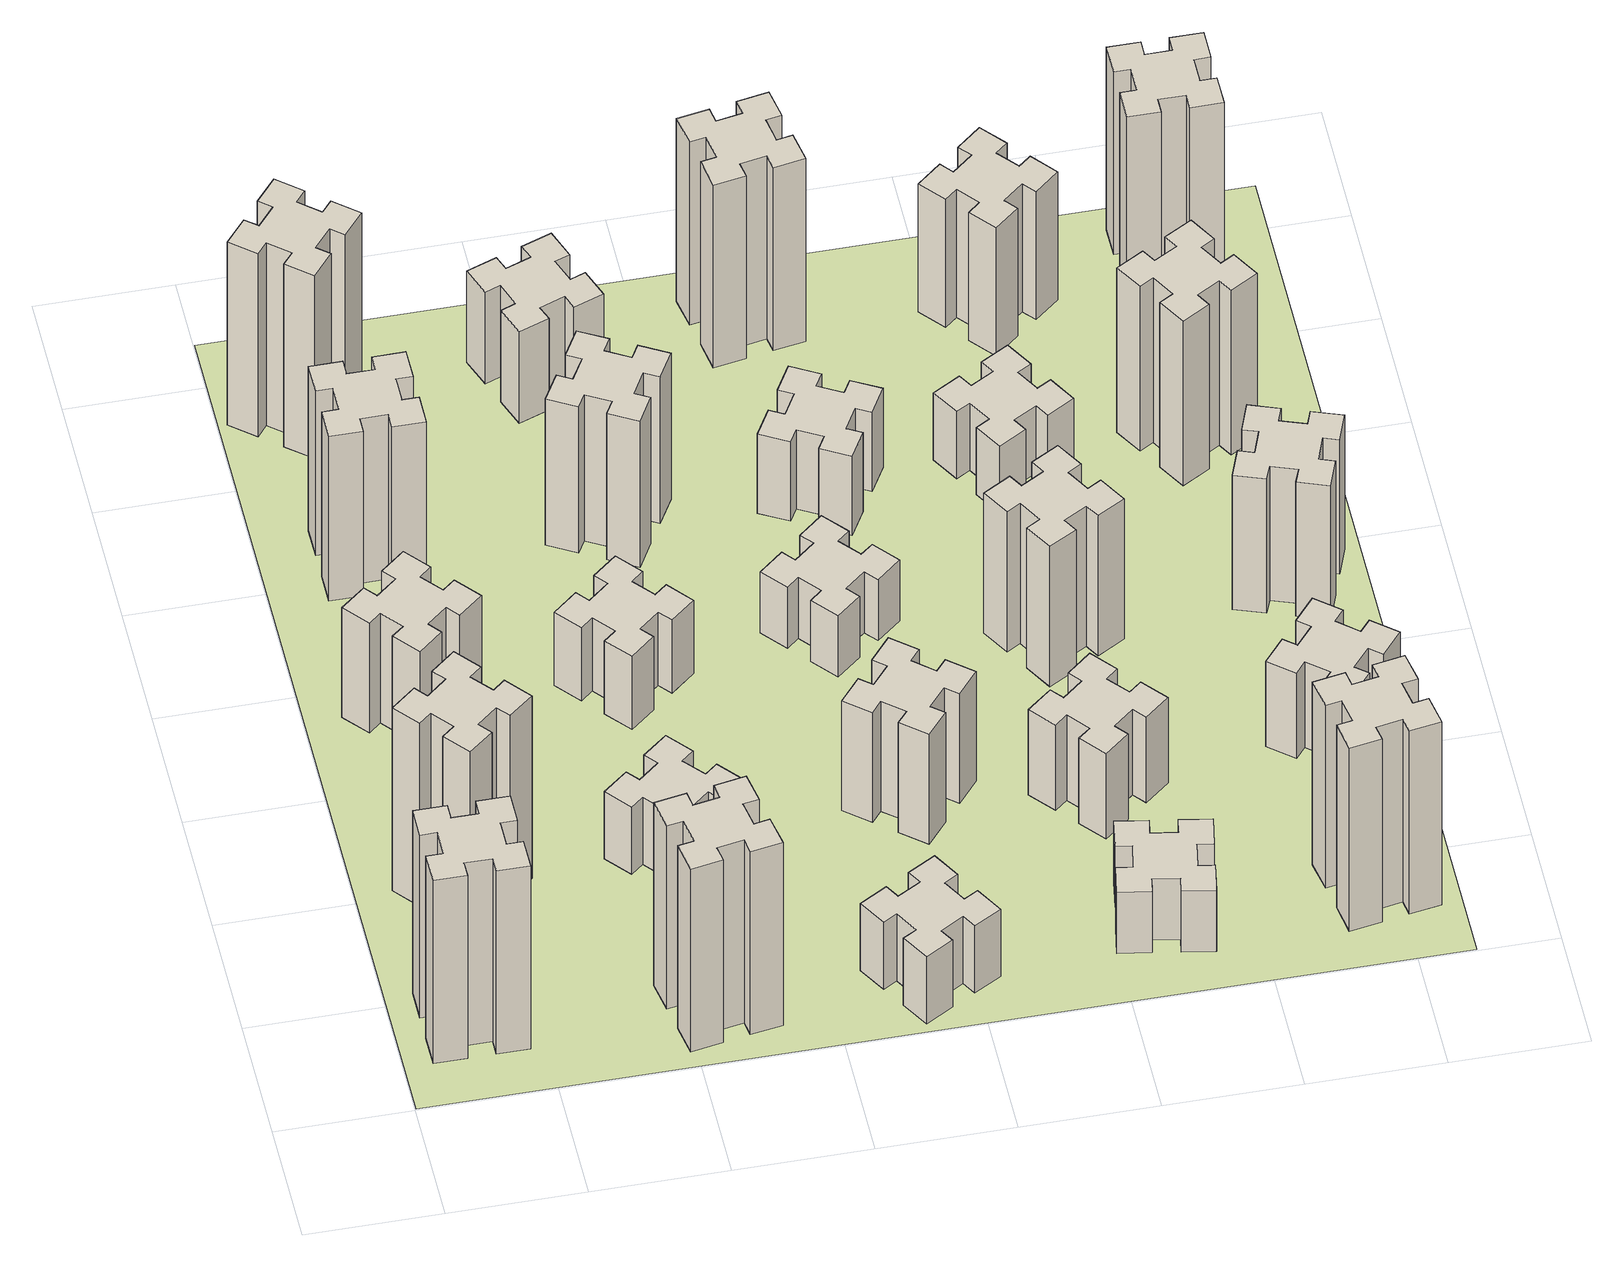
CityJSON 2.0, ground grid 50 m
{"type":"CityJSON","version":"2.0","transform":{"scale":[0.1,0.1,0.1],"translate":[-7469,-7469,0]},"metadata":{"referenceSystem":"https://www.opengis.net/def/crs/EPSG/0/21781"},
"CityObjects":{
"building1":{"type":"Building","attributes":{"class":"1000","function":"1000","usage":"1000","yearOfConstruction":2016,"roofType":"1000","measuredHeight":90,"storeysAboveGround":30,"storeysBelowGround":0},"geometry":[{"type":"Solid","lod":"1","boundaries":[[[[0,1,2,3,4,5,6,7,8,9,10,11,12,13,14,15,16,17,18,19]],[[17,16,20,21]],[[16,15,22,20]],[[15,14,23,22]],[[14,13,24,23]],[[13,12,25,24]],[[12,11,26,25]],[[11,10,27,26]],[[10,9,28,27]],[[9,8,29,28]],[[8,7,30,29]],[[7,6,31,30]],[[6,5,32,31]],[[5,4,33,32]],[[4,3,34,33]],[[3,2,35,34]],[[2,1,36,35]],[[1,0,37,36]],[[0,19,38,37]],[[19,18,39,38]],[[18,17,21,39]],[[24,25,26,27,28,29,30,31,32,33,34,35,36,37,38,39,21,20,22,23]]]]}]},
"building2":{"type":"Building","attributes":{"class":"1000","function":"1000","usage":"1000","yearOfConstruction":2016,"roofType":"1000","measuredHeight":90,"storeysAboveGround":30,"storeysBelowGround":0},"geometry":[{"type":"Solid","lod":"1","boundaries":[[[[40,41,42,43,44,45,46,47,48,49,50,51,52,53,54,55,56,57,58,59]],[[57,56,60,61]],[[56,55,62,60]],[[55,54,63,62]],[[54,53,64,63]],[[53,52,65,64]],[[52,51,66,65]],[[51,50,67,66]],[[50,49,68,67]],[[49,48,69,68]],[[48,47,70,69]],[[47,46,71,70]],[[46,45,72,71]],[[45,44,73,72]],[[44,43,74,73]],[[43,42,75,74]],[[42,41,76,75]],[[41,40,77,76]],[[40,59,78,77]],[[59,58,79,78]],[[58,57,61,79]],[[64,65,66,67,68,69,70,71,72,73,74,75,76,77,78,79,61,60,62,63]]]]}]},
"building3":{"type":"Building","attributes":{"class":"1000","function":"1000","usage":"1000","yearOfConstruction":2016,"roofType":"1000","measuredHeight":54,"storeysAboveGround":30,"storeysBelowGround":0},"geometry":[{"type":"Solid","lod":"1","boundaries":[[[[80,81,82,83,84,85,86,87,88,89,90,91,92,93,94,95,96,97,98,99]],[[97,96,100,101]],[[96,95,102,100]],[[95,94,103,102]],[[94,93,104,103]],[[93,92,105,104]],[[92,91,106,105]],[[91,90,107,106]],[[90,89,108,107]],[[89,88,109,108]],[[88,87,110,109]],[[87,86,111,110]],[[86,85,112,111]],[[85,84,113,112]],[[84,83,114,113]],[[83,82,115,114]],[[82,81,116,115]],[[81,80,117,116]],[[80,99,118,117]],[[99,98,119,118]],[[98,97,101,119]],[[104,105,106,107,108,109,110,111,112,113,114,115,116,117,118,119,101,100,102,103]]]]}]},
"building4":{"type":"Building","attributes":{"class":"1000","function":"1000","usage":"1000","yearOfConstruction":2016,"roofType":"1000","measuredHeight":81,"storeysAboveGround":30,"storeysBelowGround":0},"geometry":[{"type":"Solid","lod":"1","boundaries":[[[[120,121,122,123,124,125,126,127,128,129,130,131,132,133,134,135,136,137,138,139]],[[137,136,140,141]],[[136,135,142,140]],[[135,134,143,142]],[[134,133,144,143]],[[133,132,145,144]],[[132,131,146,145]],[[131,130,147,146]],[[130,129,148,147]],[[129,128,149,148]],[[128,127,150,149]],[[127,126,151,150]],[[126,125,152,151]],[[125,124,153,152]],[[124,123,154,153]],[[123,122,155,154]],[[122,121,156,155]],[[121,120,157,156]],[[120,139,158,157]],[[139,138,159,158]],[[138,137,141,159]],[[144,145,146,147,148,149,150,151,152,153,154,155,156,157,158,159,141,140,142,143]]]]}]},
"building5":{"type":"Building","attributes":{"class":"1000","function":"1000","usage":"1000","yearOfConstruction":2016,"roofType":"1000","measuredHeight":90,"storeysAboveGround":30,"storeysBelowGround":0},"geometry":[{"type":"Solid","lod":"1","boundaries":[[[[160,161,162,163,164,165,166,167,168,169,170,171,172,173,174,175,176,177,178,179]],[[177,176,180,181]],[[176,175,182,180]],[[175,174,183,182]],[[174,173,184,183]],[[173,172,185,184]],[[172,171,186,185]],[[171,170,187,186]],[[170,169,188,187]],[[169,168,189,188]],[[168,167,190,189]],[[167,166,191,190]],[[166,165,192,191]],[[165,164,193,192]],[[164,163,194,193]],[[163,162,195,194]],[[162,161,196,195]],[[161,160,197,196]],[[160,179,198,197]],[[179,178,199,198]],[[178,177,181,199]],[[184,185,186,187,188,189,190,191,192,193,194,195,196,197,198,199,181,180,182,183]]]]}]},
"building6":{"type":"Building","attributes":{"class":"1000","function":"1000","usage":"1000","yearOfConstruction":2016,"roofType":"1000","measuredHeight":90,"storeysAboveGround":30,"storeysBelowGround":0},"geometry":[{"type":"Solid","lod":"1","boundaries":[[[[200,201,202,203,204,205,206,207,208,209,210,211,212,213,214,215,216,217,218,219]],[[217,216,220,221]],[[216,215,222,220]],[[215,214,223,222]],[[214,213,224,223]],[[213,212,225,224]],[[212,211,226,225]],[[211,210,227,226]],[[210,209,228,227]],[[209,208,229,228]],[[208,207,230,229]],[[207,206,231,230]],[[206,205,232,231]],[[205,204,233,232]],[[204,203,234,233]],[[203,202,235,234]],[[202,201,236,235]],[[201,200,237,236]],[[200,219,238,237]],[[219,218,239,238]],[[218,217,221,239]],[[224,225,226,227,228,229,230,231,232,233,234,235,236,237,238,239,221,220,222,223]]]]}]},
"building7":{"type":"Building","attributes":{"class":"1000","function":"1000","usage":"1000","yearOfConstruction":2016,"roofType":"1000","measuredHeight":33,"storeysAboveGround":30,"storeysBelowGround":0},"geometry":[{"type":"Solid","lod":"1","boundaries":[[[[240,241,242,243,244,245,246,247,248,249,250,251,252,253,254,255,256,257,258,259]],[[257,256,260,261]],[[256,255,262,260]],[[255,254,263,262]],[[254,253,264,263]],[[253,252,265,264]],[[252,251,266,265]],[[251,250,267,266]],[[250,249,268,267]],[[249,248,269,268]],[[248,247,270,269]],[[247,246,271,270]],[[246,245,272,271]],[[245,244,273,272]],[[244,243,274,273]],[[243,242,275,274]],[[242,241,276,275]],[[241,240,277,276]],[[240,259,278,277]],[[259,258,279,278]],[[258,257,261,279]],[[264,265,266,267,268,269,270,271,272,273,274,275,276,277,278,279,261,260,262,263]]]]}]},
"building8":{"type":"Building","attributes":{"class":"1000","function":"1000","usage":"1000","yearOfConstruction":2016,"roofType":"1000","measuredHeight":36,"storeysAboveGround":30,"storeysBelowGround":0},"geometry":[{"type":"Solid","lod":"1","boundaries":[[[[280,281,282,283,284,285,286,287,288,289,290,291,292,293,294,295,296,297,298,299]],[[297,296,300,301]],[[296,295,302,300]],[[295,294,303,302]],[[294,293,304,303]],[[293,292,305,304]],[[292,291,306,305]],[[291,290,307,306]],[[290,289,308,307]],[[289,288,309,308]],[[288,287,310,309]],[[287,286,311,310]],[[286,285,312,311]],[[285,284,313,312]],[[284,283,314,313]],[[283,282,315,314]],[[282,281,316,315]],[[281,280,317,316]],[[280,299,318,317]],[[299,298,319,318]],[[298,297,301,319]],[[304,305,306,307,308,309,310,311,312,313,314,315,316,317,318,319,301,300,302,303]]]]}]},
"building9":{"type":"Building","attributes":{"class":"1000","function":"1000","usage":"1000","yearOfConstruction":2016,"roofType":"1000","measuredHeight":33,"storeysAboveGround":30,"storeysBelowGround":0},"geometry":[{"type":"Solid","lod":"1","boundaries":[[[[320,321,322,323,324,325,326,327,328,329,330,331,332,333,334,335,336,337,338,339]],[[337,336,340,341]],[[336,335,342,340]],[[335,334,343,342]],[[334,333,344,343]],[[333,332,345,344]],[[332,331,346,345]],[[331,330,347,346]],[[330,329,348,347]],[[329,328,349,348]],[[328,327,350,349]],[[327,326,351,350]],[[326,325,352,351]],[[325,324,353,352]],[[324,323,354,353]],[[323,322,355,354]],[[322,321,356,355]],[[321,320,357,356]],[[320,339,358,357]],[[339,338,359,358]],[[338,337,341,359]],[[344,345,346,347,348,349,350,351,352,353,354,355,356,357,358,359,341,340,342,343]]]]}]},
"building10":{"type":"Building","attributes":{"class":"1000","function":"1000","usage":"1000","yearOfConstruction":2016,"roofType":"1000","measuredHeight":72,"storeysAboveGround":30,"storeysBelowGround":0},"geometry":[{"type":"Solid","lod":"1","boundaries":[[[[360,361,362,363,364,365,366,367,368,369,370,371,372,373,374,375,376,377,378,379]],[[377,376,380,381]],[[376,375,382,380]],[[375,374,383,382]],[[374,373,384,383]],[[373,372,385,384]],[[372,371,386,385]],[[371,370,387,386]],[[370,369,388,387]],[[369,368,389,388]],[[368,367,390,389]],[[367,366,391,390]],[[366,365,392,391]],[[365,364,393,392]],[[364,363,394,393]],[[363,362,395,394]],[[362,361,396,395]],[[361,360,397,396]],[[360,379,398,397]],[[379,378,399,398]],[[378,377,381,399]],[[384,385,386,387,388,389,390,391,392,393,394,395,396,397,398,399,381,380,382,383]]]]}]},
"building11":{"type":"Building","attributes":{"class":"1000","function":"1000","usage":"1000","yearOfConstruction":2016,"roofType":"1000","measuredHeight":45,"storeysAboveGround":30,"storeysBelowGround":0},"geometry":[{"type":"Solid","lod":"1","boundaries":[[[[400,401,402,403,404,405,406,407,408,409,410,411,412,413,414,415,416,417,418,419]],[[417,416,420,421]],[[416,415,422,420]],[[415,414,423,422]],[[414,413,424,423]],[[413,412,425,424]],[[412,411,426,425]],[[411,410,427,426]],[[410,409,428,427]],[[409,408,429,428]],[[408,407,430,429]],[[407,406,431,430]],[[406,405,432,431]],[[405,404,433,432]],[[404,403,434,433]],[[403,402,435,434]],[[402,401,436,435]],[[401,400,437,436]],[[400,419,438,437]],[[419,418,439,438]],[[418,417,421,439]],[[424,425,426,427,428,429,430,431,432,433,434,435,436,437,438,439,421,420,422,423]]]]}]},
"building12":{"type":"Building","attributes":{"class":"1000","function":"1000","usage":"1000","yearOfConstruction":2016,"roofType":"1000","measuredHeight":54,"storeysAboveGround":30,"storeysBelowGround":0},"geometry":[{"type":"Solid","lod":"1","boundaries":[[[[440,441,442,443,444,445,446,447,448,449,450,451,452,453,454,455,456,457,458,459]],[[457,456,460,461]],[[456,455,462,460]],[[455,454,463,462]],[[454,453,464,463]],[[453,452,465,464]],[[452,451,466,465]],[[451,450,467,466]],[[450,449,468,467]],[[449,448,469,468]],[[448,447,470,469]],[[447,446,471,470]],[[446,445,472,471]],[[445,444,473,472]],[[444,443,474,473]],[[443,442,475,474]],[[442,441,476,475]],[[441,440,477,476]],[[440,459,478,477]],[[459,458,479,478]],[[458,457,461,479]],[[464,465,466,467,468,469,470,471,472,473,474,475,476,477,478,479,461,460,462,463]]]]}]},
"building13":{"type":"Building","attributes":{"class":"1000","function":"1000","usage":"1000","yearOfConstruction":2016,"roofType":"1000","measuredHeight":30,"storeysAboveGround":30,"storeysBelowGround":0},"geometry":[{"type":"Solid","lod":"1","boundaries":[[[[480,481,482,483,484,485,486,487,488,489,490,491,492,493,494,495,496,497,498,499]],[[497,496,500,501]],[[496,495,502,500]],[[495,494,503,502]],[[494,493,504,503]],[[493,492,505,504]],[[492,491,506,505]],[[491,490,507,506]],[[490,489,508,507]],[[489,488,509,508]],[[488,487,510,509]],[[487,486,511,510]],[[486,485,512,511]],[[485,484,513,512]],[[484,483,514,513]],[[483,482,515,514]],[[482,481,516,515]],[[481,480,517,516]],[[480,499,518,517]],[[499,498,519,518]],[[498,497,501,519]],[[504,505,506,507,508,509,510,511,512,513,514,515,516,517,518,519,501,500,502,503]]]]}]},
"building14":{"type":"Building","attributes":{"class":"1000","function":"1000","usage":"1000","yearOfConstruction":2016,"roofType":"1000","measuredHeight":39,"storeysAboveGround":30,"storeysBelowGround":0},"geometry":[{"type":"Solid","lod":"1","boundaries":[[[[520,521,522,523,524,525,526,527,528,529,530,531,532,533,534,535,536,537,538,539]],[[537,536,540,541]],[[536,535,542,540]],[[535,534,543,542]],[[534,533,544,543]],[[533,532,545,544]],[[532,531,546,545]],[[531,530,547,546]],[[530,529,548,547]],[[529,528,549,548]],[[528,527,550,549]],[[527,526,551,550]],[[526,525,552,551]],[[525,524,553,552]],[[524,523,554,553]],[[523,522,555,554]],[[522,521,556,555]],[[521,520,557,556]],[[520,539,558,557]],[[539,538,559,558]],[[538,537,541,559]],[[544,545,546,547,548,549,550,551,552,553,554,555,556,557,558,559,541,540,542,543]]]]}]},
"building15":{"type":"Building","attributes":{"class":"1000","function":"1000","usage":"1000","yearOfConstruction":2016,"roofType":"1000","measuredHeight":30,"storeysAboveGround":30,"storeysBelowGround":0},"geometry":[{"type":"Solid","lod":"1","boundaries":[[[[560,561,562,563,564,565,566,567,568,569,570,571,572,573,574,575,576,577,578,579]],[[577,576,580,581]],[[576,575,582,580]],[[575,574,583,582]],[[574,573,584,583]],[[573,572,585,584]],[[572,571,586,585]],[[571,570,587,586]],[[570,569,588,587]],[[569,568,589,588]],[[568,567,590,589]],[[567,566,591,590]],[[566,565,592,591]],[[565,564,593,592]],[[564,563,594,593]],[[563,562,595,594]],[[562,561,596,595]],[[561,560,597,596]],[[560,579,598,597]],[[579,578,599,598]],[[578,577,581,599]],[[584,585,586,587,588,589,590,591,592,593,594,595,596,597,598,599,581,580,582,583]]]]}]},
"building16":{"type":"Building","attributes":{"class":"1000","function":"1000","usage":"1000","yearOfConstruction":2016,"roofType":"1000","measuredHeight":90,"storeysAboveGround":30,"storeysBelowGround":0},"geometry":[{"type":"Solid","lod":"1","boundaries":[[[[600,601,602,603,604,605,606,607,608,609,610,611,612,613,614,615,616,617,618,619]],[[617,616,620,621]],[[616,615,622,620]],[[615,614,623,622]],[[614,613,624,623]],[[613,612,625,624]],[[612,611,626,625]],[[611,610,627,626]],[[610,609,628,627]],[[609,608,629,628]],[[608,607,630,629]],[[607,606,631,630]],[[606,605,632,631]],[[605,604,633,632]],[[604,603,634,633]],[[603,602,635,634]],[[602,601,636,635]],[[601,600,637,636]],[[600,619,638,637]],[[619,618,639,638]],[[618,617,621,639]],[[624,625,626,627,628,629,630,631,632,633,634,635,636,637,638,639,621,620,622,623]]]]}]},
"building17":{"type":"Building","attributes":{"class":"1000","function":"1000","usage":"1000","yearOfConstruction":2016,"roofType":"1000","measuredHeight":42,"storeysAboveGround":30,"storeysBelowGround":0},"geometry":[{"type":"Solid","lod":"1","boundaries":[[[[640,641,642,643,644,645,646,647,648,649,650,651,652,653,654,655,656,657,658,659]],[[657,656,660,661]],[[656,655,662,660]],[[655,654,663,662]],[[654,653,664,663]],[[653,652,665,664]],[[652,651,666,665]],[[651,650,667,666]],[[650,649,668,667]],[[649,648,669,668]],[[648,647,670,669]],[[647,646,671,670]],[[646,645,672,671]],[[645,644,673,672]],[[644,643,674,673]],[[643,642,675,674]],[[642,641,676,675]],[[641,640,677,676]],[[640,659,678,677]],[[659,658,679,678]],[[658,657,661,679]],[[664,665,666,667,668,669,670,671,672,673,674,675,676,677,678,679,661,660,662,663]]]]}]},
"building18":{"type":"Building","attributes":{"class":"1000","function":"1000","usage":"1000","yearOfConstruction":2016,"roofType":"1000","measuredHeight":69,"storeysAboveGround":30,"storeysBelowGround":0},"geometry":[{"type":"Solid","lod":"1","boundaries":[[[[680,681,682,683,684,685,686,687,688,689,690,691,692,693,694,695,696,697,698,699]],[[697,696,700,701]],[[696,695,702,700]],[[695,694,703,702]],[[694,693,704,703]],[[693,692,705,704]],[[692,691,706,705]],[[691,690,707,706]],[[690,689,708,707]],[[689,688,709,708]],[[688,687,710,709]],[[687,686,711,710]],[[686,685,712,711]],[[685,684,713,712]],[[684,683,714,713]],[[683,682,715,714]],[[682,681,716,715]],[[681,680,717,716]],[[680,699,718,717]],[[699,698,719,718]],[[698,697,701,719]],[[704,705,706,707,708,709,710,711,712,713,714,715,716,717,718,719,701,700,702,703]]]]}]},
"building19":{"type":"Building","attributes":{"class":"1000","function":"1000","usage":"1000","yearOfConstruction":2016,"roofType":"1000","measuredHeight":33,"storeysAboveGround":30,"storeysBelowGround":0},"geometry":[{"type":"Solid","lod":"1","boundaries":[[[[720,721,722,723,724,725,726,727,728,729,730,731,732,733,734,735,736,737,738,739]],[[737,736,740,741]],[[736,735,742,740]],[[735,734,743,742]],[[734,733,744,743]],[[733,732,745,744]],[[732,731,746,745]],[[731,730,747,746]],[[730,729,748,747]],[[729,728,749,748]],[[728,727,750,749]],[[727,726,751,750]],[[726,725,752,751]],[[725,724,753,752]],[[724,723,754,753]],[[723,722,755,754]],[[722,721,756,755]],[[721,720,757,756]],[[720,739,758,757]],[[739,738,759,758]],[[738,737,741,759]],[[744,745,746,747,748,749,750,751,752,753,754,755,756,757,758,759,741,740,742,743]]]]}]},
"building20":{"type":"Building","attributes":{"class":"1000","function":"1000","usage":"1000","yearOfConstruction":2016,"roofType":"1000","measuredHeight":90,"storeysAboveGround":30,"storeysBelowGround":0},"geometry":[{"type":"Solid","lod":"1","boundaries":[[[[760,761,762,763,764,765,766,767,768,769,770,771,772,773,774,775,776,777,778,779]],[[777,776,780,781]],[[776,775,782,780]],[[775,774,783,782]],[[774,773,784,783]],[[773,772,785,784]],[[772,771,786,785]],[[771,770,787,786]],[[770,769,788,787]],[[769,768,789,788]],[[768,767,790,789]],[[767,766,791,790]],[[766,765,792,791]],[[765,764,793,792]],[[764,763,794,793]],[[763,762,795,794]],[[762,761,796,795]],[[761,760,797,796]],[[760,779,798,797]],[[779,778,799,798]],[[778,777,781,799]],[[784,785,786,787,788,789,790,791,792,793,794,795,796,797,798,799,781,780,782,783]]]]}]},
"building21":{"type":"Building","attributes":{"class":"1000","function":"1000","usage":"1000","yearOfConstruction":2016,"roofType":"1000","measuredHeight":63,"storeysAboveGround":30,"storeysBelowGround":0},"geometry":[{"type":"Solid","lod":"1","boundaries":[[[[800,801,802,803,804,805,806,807,808,809,810,811,812,813,814,815,816,817,818,819]],[[817,816,820,821]],[[816,815,822,820]],[[815,814,823,822]],[[814,813,824,823]],[[813,812,825,824]],[[812,811,826,825]],[[811,810,827,826]],[[810,809,828,827]],[[809,808,829,828]],[[808,807,830,829]],[[807,806,831,830]],[[806,805,832,831]],[[805,804,833,832]],[[804,803,834,833]],[[803,802,835,834]],[[802,801,836,835]],[[801,800,837,836]],[[800,819,838,837]],[[819,818,839,838]],[[818,817,821,839]],[[824,825,826,827,828,829,830,831,832,833,834,835,836,837,838,839,821,820,822,823]]]]}]},
"building22":{"type":"Building","attributes":{"class":"1000","function":"1000","usage":"1000","yearOfConstruction":2016,"roofType":"1000","measuredHeight":42,"storeysAboveGround":30,"storeysBelowGround":0},"geometry":[{"type":"Solid","lod":"1","boundaries":[[[[840,841,842,843,844,845,846,847,848,849,850,851,852,853,854,855,856,857,858,859]],[[857,856,860,861]],[[856,855,862,860]],[[855,854,863,862]],[[854,853,864,863]],[[853,852,865,864]],[[852,851,866,865]],[[851,850,867,866]],[[850,849,868,867]],[[849,848,869,868]],[[848,847,870,869]],[[847,846,871,870]],[[846,845,872,871]],[[845,844,873,872]],[[844,843,874,873]],[[843,842,875,874]],[[842,841,876,875]],[[841,840,877,876]],[[840,859,878,877]],[[859,858,879,878]],[[858,857,861,879]],[[864,865,866,867,868,869,870,871,872,873,874,875,876,877,878,879,861,860,862,863]]]]}]},
"building23":{"type":"Building","attributes":{"class":"1000","function":"1000","usage":"1000","yearOfConstruction":2016,"roofType":"1000","measuredHeight":66,"storeysAboveGround":30,"storeysBelowGround":0},"geometry":[{"type":"Solid","lod":"1","boundaries":[[[[880,881,882,883,884,885,886,887,888,889,890,891,892,893,894,895,896,897,898,899]],[[897,896,900,901]],[[896,895,902,900]],[[895,894,903,902]],[[894,893,904,903]],[[893,892,905,904]],[[892,891,906,905]],[[891,890,907,906]],[[890,889,908,907]],[[889,888,909,908]],[[888,887,910,909]],[[887,886,911,910]],[[886,885,912,911]],[[885,884,913,912]],[[884,883,914,913]],[[883,882,915,914]],[[882,881,916,915]],[[881,880,917,916]],[[880,899,918,917]],[[899,898,919,918]],[[898,897,901,919]],[[904,905,906,907,908,909,910,911,912,913,914,915,916,917,918,919,901,900,902,903]]]]}]},
"building24":{"type":"Building","attributes":{"class":"1000","function":"1000","usage":"1000","yearOfConstruction":2016,"roofType":"1000","measuredHeight":81,"storeysAboveGround":30,"storeysBelowGround":0},"geometry":[{"type":"Solid","lod":"1","boundaries":[[[[920,921,922,923,924,925,926,927,928,929,930,931,932,933,934,935,936,937,938,939]],[[937,936,940,941]],[[936,935,942,940]],[[935,934,943,942]],[[934,933,944,943]],[[933,932,945,944]],[[932,931,946,945]],[[931,930,947,946]],[[930,929,948,947]],[[929,928,949,948]],[[928,927,950,949]],[[927,926,951,950]],[[926,925,952,951]],[[925,924,953,952]],[[924,923,954,953]],[[923,922,955,954]],[[922,921,956,955]],[[921,920,957,956]],[[920,939,958,957]],[[939,938,959,958]],[[938,937,941,959]],[[944,945,946,947,948,949,950,951,952,953,954,955,956,957,958,959,941,940,942,943]]]]}]},
"building25":{"type":"Building","attributes":{"class":"1000","function":"1000","usage":"1000","yearOfConstruction":2016,"roofType":"1000","measuredHeight":90,"storeysAboveGround":30,"storeysBelowGround":0},"geometry":[{"type":"Solid","lod":"1","boundaries":[[[[960,961,962,963,964,965,966,967,968,969,970,971,972,973,974,975,976,977,978,979]],[[977,976,980,981]],[[976,975,982,980]],[[975,974,983,982]],[[974,973,984,983]],[[973,972,985,984]],[[972,971,986,985]],[[971,970,987,986]],[[970,969,988,987]],[[969,968,989,988]],[[968,967,990,989]],[[967,966,991,990]],[[966,965,992,991]],[[965,964,993,992]],[[964,963,994,993]],[[963,962,995,994]],[[962,961,996,995]],[[961,960,997,996]],[[960,979,998,997]],[[979,978,999,998]],[[978,977,981,999]],[[984,985,986,987,988,989,990,991,992,993,994,995,996,997,998,999,981,980,982,983]]]]}]},
"landuse1":{"type":"LandUse","attributes":{"name":"plot1","function":"1010"},"geometry":[{"type":"MultiSurface","lod":"1","boundaries":[[[1000,1001,1002,1003]]]}]}
},
"vertices":[
[165,425,0],[165,325,0],[105,325,0],[105,205,0],[225,205,0],[225,265,0],[325,265,0],[325,205,0],[445,205,0],[445,325,0],[385,325,0],[385,425,0],[445,425,0],[445,545,0],[325,545,0],[325,485,0],[225,485,0],[225,545,0],[105,545,0],[105,425,0],[225,485,900],[225,545,900],[325,485,900],[325,545,900],[445,545,900],[445,425,900],[385,425,900],[385,325,900],[445,325,900],[445,205,900],[325,205,900],[325,265,900],[225,265,900],[225,205,900],[105,205,900],[105,325,900],[165,325,900],[165,425,900],[105,425,900],[105,545,900],
[492,1048,0],[427,1124,0],[473,1163,0],[396,1255,0],[304,1178,0],[343,1132,0],[266,1067,0],[228,1113,0],[136,1036,0],[213,944,0],[259,983,0],[323,906,0],[277,868,0],[354,776,0],[446,853,0],[408,899,0],[484,963,0],[523,917,0],[615,994,0],[538,1086,0],[484,963,900],[523,917,900],[408,899,900],[446,853,900],[354,776,900],[277,868,900],[323,906,900],[259,983,900],[213,944,900],[136,1036,900],[228,1113,900],[266,1067,900],[343,1132,900],[304,1178,900],[396,1255,900],[473,1163,900],[427,1124,900],[492,1048,900],[538,1086,900],[615,994,900],
[492,1888,0],[427,1964,0],[473,2003,0],[396,2095,0],[304,2018,0],[343,1972,0],[266,1907,0],[228,1953,0],[136,1876,0],[213,1784,0],[259,1823,0],[323,1746,0],[277,1708,0],[354,1616,0],[446,1693,0],[408,1739,0],[484,1803,0],[523,1757,0],[615,1834,0],[538,1926,0],[484,1803,540],[523,1757,540],[408,1739,540],[446,1693,540],[354,1616,540],[277,1708,540],[323,1746,540],[259,1823,540],[213,1784,540],[136,1876,540],[228,1953,540],[266,1907,540],[343,1972,540],[304,2018,540],[396,2095,540],[473,2003,540],[427,1964,540],[492,1888,540],[538,1926,540],[615,1834,540],
[485,2545,0],[485,2645,0],[545,2645,0],[545,2765,0],[425,2765,0],[425,2705,0],[325,2705,0],[325,2765,0],[205,2765,0],[205,2645,0],[265,2645,0],[265,2545,0],[205,2545,0],[205,2425,0],[325,2425,0],[325,2485,0],[425,2485,0],[425,2425,0],[545,2425,0],[545,2545,0],[425,2485,810],[425,2425,810],[325,2485,810],[325,2425,810],[205,2425,810],[205,2545,810],[265,2545,810],[265,2645,810],[205,2645,810],[205,2765,810],[325,2765,810],[325,2705,810],[425,2705,810],[425,2765,810],[545,2765,810],[545,2645,810],[485,2645,810],[485,2545,810],[545,2545,810],[545,2425,810],
[1085,158,0],[1184,176,0],[1194,117,0],[1312,137,0],[1291,256,0],[1232,245,0],[1215,344,0],[1274,354,0],[1253,472,0],[1135,451,0],[1145,392,0],[1047,375,0],[1037,434,0],[918,413,0],[939,295,0],[998,305,0],[1016,207,0],[957,197,0],[977,78,0],[1096,99,0],[1016,207,900],[957,197,900],[998,305,900],[939,295,900],[918,413,900],[1037,434,900],[1047,375,900],[1145,392,900],[1135,451,900],[1253,472,900],[1274,354,900],[1215,344,900],[1232,245,900],[1291,256,900],[1312,137,900],[1194,117,900],[1184,176,900],[1085,158,900],[1096,99,900],[977,78,900],
[384,3387,0],[308,3452,0],[346,3498,0],[254,3575,0],[177,3483,0],[223,3444,0],[159,3368,0],[113,3406,0],[36,3314,0],[128,3237,0],[166,3283,0],[243,3219,0],[204,3173,0],[296,3096,0],[373,3188,0],[327,3226,0],[392,3303,0],[438,3264,0],[515,3356,0],[423,3433,0],[392,3303,900],[438,3264,900],[327,3226,900],[373,3188,900],[296,3096,900],[204,3173,900],[243,3219,900],[166,3283,900],[128,3237,900],[36,3314,900],[113,3406,900],[159,3368,900],[223,3444,900],[177,3483,900],[254,3575,900],[346,3498,900],[308,3452,900],[384,3387,900],[423,3433,900],[515,3356,900],
[1083,1132,0],[1006,1067,0],[968,1113,0],[876,1036,0],[953,944,0],[999,983,0],[1063,906,0],[1017,868,0],[1094,776,0],[1186,853,0],[1148,899,0],[1224,963,0],[1263,917,0],[1355,994,0],[1278,1086,0],[1232,1048,0],[1167,1124,0],[1213,1163,0],[1136,1255,0],[1044,1178,0],[1167,1124,330],[1213,1163,330],[1232,1048,330],[1278,1086,330],[1355,994,330],[1263,917,330],[1224,963,330],[1148,899,330],[1186,853,330],[1094,776,330],[1017,868,330],[1063,906,330],[999,983,330],[953,944,330],[876,1036,330],[968,1113,330],[1006,1067,330],[1083,1132,330],[1044,1178,330],[1136,1255,330],
[1083,1972,0],[1006,1907,0],[968,1953,0],[876,1876,0],[953,1784,0],[999,1823,0],[1063,1746,0],[1017,1708,0],[1094,1616,0],[1186,1693,0],[1148,1739,0],[1224,1803,0],[1263,1757,0],[1355,1834,0],[1278,1926,0],[1232,1888,0],[1167,1964,0],[1213,2003,0],[1136,2095,0],[1044,2018,0],[1167,1964,360],[1213,2003,360],[1232,1888,360],[1278,1926,360],[1355,1834,360],[1263,1757,360],[1224,1803,360],[1148,1739,360],[1186,1693,360],[1094,1616,360],[1017,1708,360],[1063,1746,360],[999,1823,360],[953,1784,360],[876,1876,360],[968,1953,360],[1006,1907,360],[1083,1972,360],[1044,2018,360],[1136,2095,360],
[1844,396,0],[1757,346,0],[1727,398,0],[1623,338,0],[1683,234,0],[1735,264,0],[1785,177,0],[1733,147,0],[1793,43,0],[1897,103,0],[1867,155,0],[1954,205,0],[1984,153,0],[2088,213,0],[2028,317,0],[1976,287,0],[1926,374,0],[1978,404,0],[1918,508,0],[1814,448,0],[1926,374,330],[1978,404,330],[1976,287,330],[2028,317,330],[2088,213,330],[1984,153,330],[1954,205,330],[1867,155,330],[1897,103,330],[1793,43,330],[1733,147,330],[1785,177,330],[1735,264,330],[1683,234,330],[1623,338,330],[1727,398,330],[1757,346,330],[1844,396,330],[1814,448,330],[1918,508,330],
[1314,2666,0],[1227,2716,0],[1257,2768,0],[1153,2828,0],[1093,2724,0],[1145,2694,0],[1095,2607,0],[1043,2637,0],[983,2533,0],[1087,2473,0],[1117,2525,0],[1204,2475,0],[1174,2423,0],[1278,2363,0],[1338,2467,0],[1286,2497,0],[1336,2584,0],[1388,2554,0],[1448,2658,0],[1344,2718,0],[1336,2584,720],[1388,2554,720],[1286,2497,720],[1338,2467,720],[1278,2363,720],[1174,2423,720],[1204,2475,720],[1117,2525,720],[1087,2473,720],[983,2533,720],[1043,2637,720],[1095,2607,720],[1145,2694,720],[1093,2724,720],[1153,2828,720],[1257,2768,720],[1227,2716,720],[1314,2666,720],[1344,2718,720],[1448,2658,720],
[1125,3456,0],[1031,3422,0],[1010,3478,0],[897,3437,0],[939,3324,0],[995,3345,0],[1029,3251,0],[973,3230,0],[1014,3117,0],[1127,3159,0],[1106,3215,0],[1200,3249,0],[1220,3193,0],[1333,3234,0],[1292,3347,0],[1236,3326,0],[1202,3420,0],[1258,3440,0],[1217,3553,0],[1104,3512,0],[1202,3420,450],[1258,3440,450],[1236,3326,450],[1292,3347,450],[1333,3234,450],[1220,3193,450],[1200,3249,450],[1106,3215,450],[1127,3159,450],[1014,3117,450],[973,3230,450],[1029,3251,450],[995,3345,450],[939,3324,450],[897,3437,450],[1010,3478,450],[1031,3422,450],[1125,3456,450],[1104,3512,450],[1217,3553,450],
[1846,1063,0],[1923,999,0],[1884,953,0],[1976,876,0],[2053,968,0],[2007,1006,0],[2072,1083,0],[2118,1044,0],[2195,1136,0],[2103,1213,0],[2064,1167,0],[1988,1232,0],[2026,1278,0],[1934,1355,0],[1857,1263,0],[1903,1224,0],[1839,1148,0],[1793,1186,0],[1716,1094,0],[1808,1017,0],[1839,1148,540],[1793,1186,540],[1903,1224,540],[1857,1263,540],[1934,1355,540],[2026,1278,540],[1988,1232,540],[2064,1167,540],[2103,1213,540],[2195,1136,540],[2118,1044,540],[2072,1083,540],[2007,1006,540],[2053,968,540],[1976,876,540],[1884,953,540],[1923,999,540],[1846,1063,540],[1808,1017,540],[1716,1094,540],
[1972,1988,0],[1907,2064,0],[1953,2103,0],[1876,2195,0],[1784,2118,0],[1823,2072,0],[1746,2007,0],[1708,2053,0],[1616,1976,0],[1693,1884,0],[1739,1923,0],[1803,1846,0],[1757,1808,0],[1834,1716,0],[1926,1793,0],[1888,1839,0],[1964,1903,0],[2003,1857,0],[2095,1934,0],[2018,2026,0],[1964,1903,300],[2003,1857,300],[1888,1839,300],[1926,1793,300],[1834,1716,300],[1757,1808,300],[1803,1846,300],[1739,1923,300],[1693,1884,300],[1616,1976,300],[1708,2053,300],[1746,2007,300],[1823,2072,300],[1784,2118,300],[1876,2195,300],[1953,2103,300],[1907,2064,300],[1972,1988,300],[2018,2026,300],[2095,1934,300],
[2026,2497,0],[2076,2584,0],[2128,2554,0],[2188,2658,0],[2084,2718,0],[2054,2666,0],[1967,2716,0],[1997,2768,0],[1893,2828,0],[1833,2724,0],[1885,2694,0],[1835,2607,0],[1783,2637,0],[1723,2533,0],[1827,2473,0],[1857,2525,0],[1944,2475,0],[1914,2423,0],[2018,2363,0],[2078,2467,0],[1944,2475,390],[1914,2423,390],[1857,2525,390],[1827,2473,390],[1723,2533,390],[1783,2637,390],[1835,2607,390],[1885,2694,390],[1833,2724,390],[1893,2828,390],[1997,2768,390],[1967,2716,390],[2054,2666,390],[2084,2718,390],[2188,2658,390],[2128,2554,390],[2076,2584,390],[2026,2497,390],[2078,2467,390],[2018,2363,390],
[2596,444,0],[2578,345,0],[2519,356,0],[2498,237,0],[2617,217,0],[2627,276,0],[2725,258,0],[2715,199,0],[2833,178,0],[2854,297,0],[2795,307,0],[2812,405,0],[2871,395,0],[2892,513,0],[2774,534,0],[2764,475,0],[2665,492,0],[2676,551,0],[2557,572,0],[2537,454,0],[2665,492,300],[2676,551,300],[2764,475,300],[2774,534,300],[2892,513,300],[2871,395,300],[2812,405,300],[2795,307,300],[2854,297,300],[2833,178,300],[2715,199,300],[2725,258,300],[2627,276,300],[2617,217,300],[2498,237,300],[2519,356,300],[2578,345,300],[2596,444,300],[2537,454,300],[2557,572,300],
[1972,3405,0],[1955,3504,0],[2014,3514,0],[1993,3632,0],[1875,3611,0],[1885,3552,0],[1787,3535,0],[1777,3594,0],[1658,3573,0],[1679,3455,0],[1738,3465,0],[1756,3367,0],[1697,3357,0],[1717,3238,0],[1836,3259,0],[1825,3318,0],[1924,3336,0],[1934,3277,0],[2052,3297,0],[2031,3416,0],[1924,3336,900],[1934,3277,900],[1825,3318,900],[1836,3259,900],[1717,3238,900],[1697,3357,900],[1756,3367,900],[1738,3465,900],[1679,3455,900],[1658,3573,900],[1777,3594,900],[1787,3535,900],[1885,3552,900],[1875,3611,900],[1993,3632,900],[2014,3514,900],[1955,3504,900],[1972,3405,900],[2031,3416,900],[2052,3297,900],
[2628,899,0],[2704,963,0],[2743,917,0],[2835,994,0],[2758,1086,0],[2712,1048,0],[2647,1124,0],[2693,1163,0],[2616,1255,0],[2524,1178,0],[2563,1132,0],[2486,1067,0],[2448,1113,0],[2356,1036,0],[2433,944,0],[2479,983,0],[2543,906,0],[2497,868,0],[2574,776,0],[2666,853,0],[2543,906,420],[2497,868,420],[2479,983,420],[2433,944,420],[2356,1036,420],[2448,1113,420],[2486,1067,420],[2563,1132,420],[2524,1178,420],[2616,1255,420],[2693,1163,420],[2647,1124,420],[2712,1048,420],[2758,1086,420],[2835,994,420],[2743,917,420],[2704,963,420],[2628,899,420],[2666,853,420],[2574,776,420],
[2716,1767,0],[2666,1854,0],[2718,1884,0],[2658,1988,0],[2554,1928,0],[2584,1876,0],[2497,1826,0],[2467,1878,0],[2363,1818,0],[2423,1714,0],[2475,1744,0],[2525,1657,0],[2473,1627,0],[2533,1523,0],[2637,1583,0],[2607,1635,0],[2694,1685,0],[2724,1633,0],[2828,1693,0],[2768,1797,0],[2694,1685,690],[2724,1633,690],[2607,1635,690],[2637,1583,690],[2533,1523,690],[2473,1627,690],[2525,1657,690],[2475,1744,690],[2423,1714,690],[2363,1818,690],[2467,1878,690],[2497,1826,690],[2584,1876,690],[2554,1928,690],[2658,1988,690],[2718,1884,690],[2666,1854,690],[2716,1767,690],[2768,1797,690],[2828,1693,690],
[2475,2584,0],[2525,2497,0],[2473,2467,0],[2533,2363,0],[2637,2423,0],[2607,2475,0],[2694,2525,0],[2724,2473,0],[2828,2533,0],[2768,2637,0],[2716,2607,0],[2666,2694,0],[2718,2724,0],[2658,2828,0],[2554,2768,0],[2584,2716,0],[2497,2666,0],[2467,2718,0],[2363,2658,0],[2423,2554,0],[2497,2666,330],[2467,2718,330],[2584,2716,330],[2554,2768,330],[2658,2828,330],[2718,2724,330],[2666,2694,330],[2716,2607,330],[2768,2637,330],[2828,2533,330],[2724,2473,330],[2694,2525,330],[2607,2475,330],[2637,2423,330],[2533,2363,330],[2473,2467,330],[2525,2497,330],[2475,2584,330],[2423,2554,330],[2363,2658,330],
[3465,492,0],[3367,475,0],[3357,534,0],[3238,513,0],[3259,395,0],[3318,405,0],[3336,307,0],[3277,297,0],[3297,178,0],[3416,199,0],[3405,258,0],[3504,276,0],[3514,217,0],[3632,237,0],[3611,356,0],[3552,345,0],[3535,444,0],[3594,454,0],[3573,572,0],[3455,551,0],[3535,444,900],[3594,454,900],[3552,345,900],[3611,356,900],[3632,237,900],[3514,217,900],[3504,276,900],[3405,258,900],[3416,199,900],[3297,178,900],[3277,297,900],[3336,307,900],[3318,405,900],[3259,395,900],[3238,513,900],[3357,534,900],[3367,475,900],[3465,492,900],[3455,551,900],[3573,572,900],
[2812,3368,0],[2747,3444,0],[2793,3483,0],[2716,3575,0],[2624,3498,0],[2663,3452,0],[2586,3387,0],[2548,3433,0],[2456,3356,0],[2533,3264,0],[2579,3303,0],[2643,3226,0],[2597,3188,0],[2674,3096,0],[2766,3173,0],[2728,3219,0],[2804,3283,0],[2843,3237,0],[2935,3314,0],[2858,3406,0],[2804,3283,630],[2843,3237,630],[2728,3219,630],[2766,3173,630],[2674,3096,630],[2597,3188,630],[2643,3226,630],[2579,3303,630],[2533,3264,630],[2456,3356,630],[2548,3433,630],[2586,3387,630],[2663,3452,630],[2624,3498,630],[2716,3575,630],[2793,3483,630],[2747,3444,630],[2812,3368,630],[2858,3406,630],[2935,3314,630],
[3544,1167,0],[3468,1232,0],[3506,1278,0],[3414,1355,0],[3337,1263,0],[3383,1224,0],[3319,1148,0],[3273,1186,0],[3196,1094,0],[3288,1017,0],[3326,1063,0],[3403,999,0],[3364,953,0],[3456,876,0],[3533,968,0],[3487,1006,0],[3552,1083,0],[3598,1044,0],[3675,1136,0],[3583,1213,0],[3552,1083,420],[3598,1044,420],[3487,1006,420],[3533,968,420],[3456,876,420],[3364,953,420],[3403,999,420],[3326,1063,420],[3288,1017,420],[3196,1094,420],[3273,1186,420],[3319,1148,420],[3383,1224,420],[3337,1263,420],[3414,1355,420],[3506,1278,420],[3468,1232,420],[3544,1167,420],[3583,1213,420],[3675,1136,420],
[3520,1942,0],[3426,1976,0],[3447,2032,0],[3334,2073,0],[3293,1960,0],[3349,1940,0],[3315,1846,0],[3259,1867,0],[3217,1754,0],[3330,1713,0],[3351,1769,0],[3445,1735,0],[3424,1679,0],[3537,1637,0],[3578,1750,0],[3522,1771,0],[3556,1865,0],[3612,1844,0],[3653,1957,0],[3540,1998,0],[3556,1865,660],[3612,1844,660],[3522,1771,660],[3578,1750,660],[3537,1637,660],[3424,1679,660],[3445,1735,660],[3351,1769,660],[3330,1713,660],[3217,1754,660],[3259,1867,660],[3315,1846,660],[3349,1940,660],[3293,1960,660],[3334,2073,660],[3447,2032,660],[3426,1976,660],[3520,1942,660],[3540,1998,660],[3653,1957,660],
[3247,2475,0],[3334,2525,0],[3364,2473,0],[3468,2533,0],[3408,2637,0],[3356,2607,0],[3306,2694,0],[3358,2724,0],[3298,2828,0],[3194,2768,0],[3224,2716,0],[3137,2666,0],[3107,2718,0],[3003,2658,0],[3063,2554,0],[3115,2584,0],[3165,2497,0],[3113,2467,0],[3173,2363,0],[3277,2423,0],[3165,2497,810],[3113,2467,810],[3115,2584,810],[3063,2554,810],[3003,2658,810],[3107,2718,810],[3137,2666,810],[3224,2716,810],[3194,2768,810],[3298,2828,810],[3358,2724,810],[3306,2694,810],[3356,2607,810],[3408,2637,810],[3468,2533,810],[3364,2473,810],[3334,2525,810],[3247,2475,810],[3277,2423,810],[3173,2363,810],
[3285,3325,0],[3385,3325,0],[3385,3265,0],[3505,3265,0],[3505,3385,0],[3445,3385,0],[3445,3485,0],[3505,3485,0],[3505,3605,0],[3385,3605,0],[3385,3545,0],[3285,3545,0],[3285,3605,0],[3165,3605,0],[3165,3485,0],[3225,3485,0],[3225,3385,0],[3165,3385,0],[3165,3265,0],[3285,3265,0],[3225,3385,900],[3165,3385,900],[3225,3485,900],[3165,3485,900],[3165,3605,900],[3285,3605,900],[3285,3545,900],[3385,3545,900],[3385,3605,900],[3505,3605,900],[3505,3485,900],[3445,3485,900],[3445,3385,900],[3505,3385,900],[3505,3265,900],[3385,3265,900],[3385,3325,900],[3285,3325,900],[3285,3265,900],[3165,3265,900],
[5,3705,0],[3705,3705,0],[3705,5,0],[5,5,0]
]}
